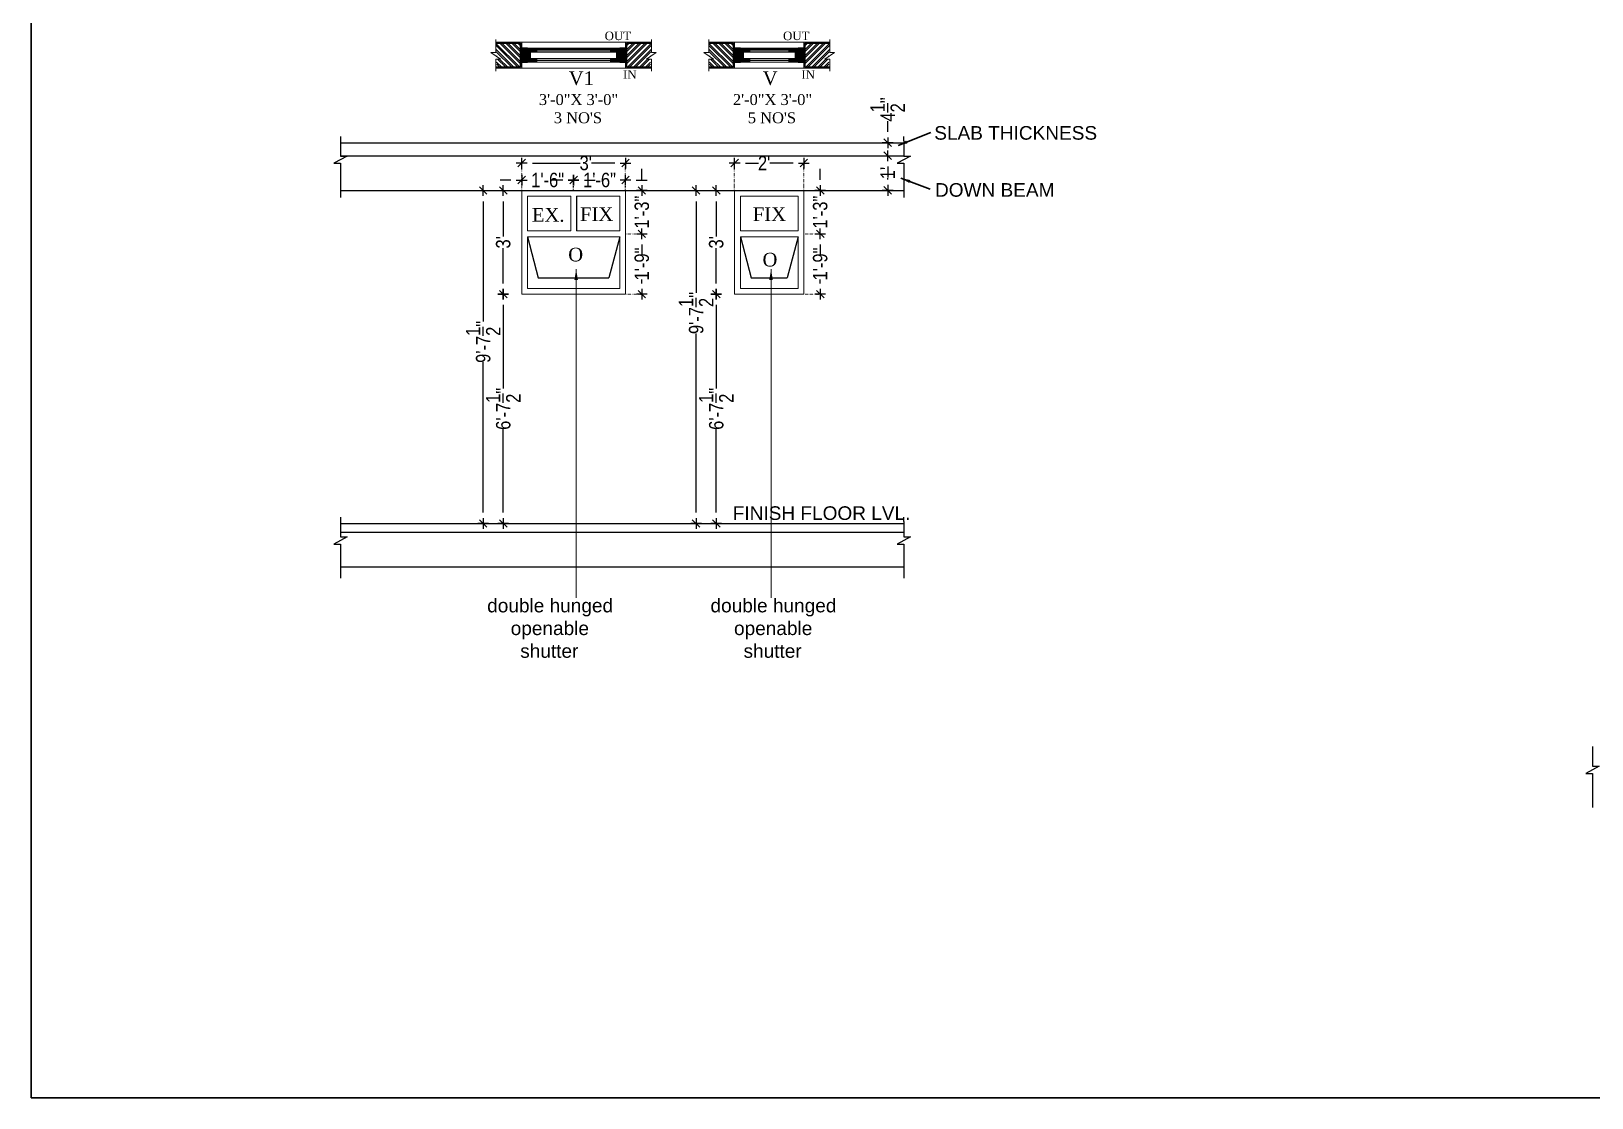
# Model space of a CAD drawing. Extents: x 187966 to 202201, y 659574 to 1343694.
# Drawn here: x 193077 to 193618, y 663831 to 664201 of the extents above; entities that cross this region are included whole.
import ezdxf
from ezdxf.lldxf.tags import DXFTag

# ---------------------------------------------------------------- set-up
doc = ezdxf.new("R2010")
doc.units = 0
doc.header["$MEASUREMENT"] = 0
doc.header["$PDMODE"] = 32
doc.linetypes.add('DOT2', pattern=[3.175, 0, -3.175])
for name, color, linetype, lineweight in [('A-Wall', 7, 'Continuous', 30), ('ar-DOOR-WOOD', 44, 'Continuous', 0), ('AR-TEXT', 163, 'Continuous', 9), ('dim.', 84, 'Continuous', 25), ('DOORS', 255, 'Continuous', 5), ('seal', 8, 'Continuous', 0), ('slab beam layout', 142, 'Continuous', 30), ('Text', 55, 'Continuous', 25), ('wall', 1, 'Continuous', 30), ('wall hatch', 253, 'Continuous', 13), ('windows', 255, 'Continuous', 0)]:
    doc.layers.add(name, color=color, linetype=linetype, lineweight=lineweight)
doc.styles.add('AA_03.50', font='ARIALN.TTF', dxfattribs={"height": 8})
doc.styles.add('AA_05.00', font='ARIALN.TTF', dxfattribs={"height": 5})
doc.styles.get("Standard").update_dxf_attribs({"font": 'stylu.ttf', "height": 7})
tags = doc.linetypes.add('DASHED2', pattern=[0.375, 0.25, -0.125]).pattern_tags.tags
tags[6:7] = [DXFTag(74, 4), DXFTag(75, 0), DXFTag(340, '0'), DXFTag(46, 1.0), DXFTag(50, 0.0), DXFTag(44, 0.0), DXFTag(45, 0.0)]
tags[4:5] = [DXFTag(74, 4), DXFTag(75, 0), DXFTag(340, '0'), DXFTag(46, 1.0), DXFTag(50, 0.0), DXFTag(44, 0.0), DXFTag(45, 0.0)]
doc.dimstyles.new('AA_03.50', dxfattribs={"dimtxt": 9, "dimasz": 3.25, "dimexe": 1.75, "dimexo": 3.375, "dimgap": 0.09, "dimtad": 0, "dimdec": 0, "dimzin": 3, "dimdsep": 46, "dimlunit": 4, "dimtxsty": 'AA_03.50', "dimblk": 'DOTSMALL', "dimcen": 0.09, "dimclre": 7, "dimadec": 0, "dimazin": 0, "dimtfac": 1, "dimtdec": 0, "dimtofl": 0, "dimtmove": 0, "dimatfit": 3, "dimfxl": 1, "dimtolj": 1, "dimtzin": 0, "dimlwd": -1, "dimarcsym": 0})
doc.dimstyles.new('AA_05.00', dxfattribs={"dimtxt": 5, "dimasz": 3.75, "dimexe": 0.18, "dimexo": 0.0625, "dimgap": 0.09, "dimtad": 0, "dimdec": 1, "dimzin": 0, "dimdsep": 46, "dimlunit": 4, "dimtxsty": 'AA_05.00', "dimblk": 'DIM ARROW', "dimcen": 0.09, "dimclrd": 9, "dimclre": 256, "dimadec": 0, "dimazin": 0, "dimtfac": 1, "dimtdec": 1, "dimtofl": 0, "dimtmove": 0, "dimatfit": 3, "dimfxl": 1, "dimtolj": 1, "dimtzin": 0, "dimlwd": -1, "dimarcsym": 0})

# ---------------------------------------------------------------- blocks, each defined once
blk = doc.blocks.new('DIM ARROW')
at = {"color": 3, "ltscale": 0.1}
for p, q in [((-0.5, 0), (0.5, 0)), ((-0.35, -0.35), (0.35, 0.35)), ((0, 0.5), (0, -0.5))]:
    blk.add_line(p, q, dxfattribs=at)
blk = doc.blocks.new('*D138')
at = {"layer": 'DEFPOINTS', "color": 0, "ltscale": 0.1, "transparency": 16777216}
for p in [(193246.94, 664154.78), (193246.94, 664145.27), (193282.95, 664145.27)]:
    blk.add_point(p, dxfattribs=at)
at = {"layer": 'dim.', "linetype": 'DOT2', "lineweight": -2, "ltscale": 0.1, "transparency": 16777216}
for p, q in [((193246.94, 664145.33), (193246.94, 664154.96)), ((193282.95, 664145.33), (193282.95, 664154.96))]:
    blk.add_line(p, q, dxfattribs=at)
at = {"layer": 'dim.', "color": 9, "ltscale": 0.1, "transparency": 16777216}
for p, q in [((193250.69, 664154.78), (193267.2, 664154.78)), ((193279.2, 664154.78), (193271.15, 664154.78))]:
    blk.add_line(p, q, dxfattribs=at)
at = {"layer": 'dim.', "color": 9, "ltscale": 0.1, "transparency": 16777216, "xscale": 3.75, "yscale": 3.75, "zscale": 3.75, "rotation": 180}
blk.add_blockref('DIM ARROW', (193246.94, 664154.78), dxfattribs=at)
at = {"layer": 'dim.', "color": 9, "ltscale": 0.1, "transparency": 16777216, "xscale": 3.75, "yscale": 3.75, "zscale": 3.75}
blk.add_blockref('DIM ARROW', (193282.95, 664154.78), dxfattribs=at)
at = {"layer": 'dim.', "color": 0, "ltscale": 0.1, "transparency": 16777216, "insert": (193269.17, 664154.78), "char_height": 5, "attachment_point": 5, "style": 'AA_05.00'}
blk.add_mtext("\\A1;3'", dxfattribs=at)
blk = doc.blocks.new('*D139')
at = {"layer": 'DEFPOINTS', "color": 0, "ltscale": 0.1, "transparency": 16777216}
for p in [(193240.55, 664109.33), (193240.55, 664109.33), (193240.55, 664029.83)]:
    blk.add_point(p, dxfattribs=at)
at = {"layer": 'dim.', "linetype": 'DOT2', "lineweight": -2, "ltscale": 0.1, "transparency": 16777216}
for p, q in [((193240.49, 664109.33), (193240.37, 664109.33)), ((193240.49, 664029.83), (193240.37, 664029.83))]:
    blk.add_line(p, q, dxfattribs=at)
at = {"layer": 'dim.', "color": 9, "ltscale": 0.1, "transparency": 16777216}
for p, q in [((193240.55, 664105.58), (193240.55, 664076.64)), ((193240.55, 664033.58), (193240.55, 664062.52))]:
    blk.add_line(p, q, dxfattribs=at)
at = {"layer": 'dim.', "color": 9, "ltscale": 0.1, "transparency": 16777216, "xscale": 3.75, "yscale": 3.75, "zscale": 3.75}
for p, rotation in [((193240.55, 664109.33), 90), ((193240.55, 664029.83), 270)]:
    blk.add_blockref('DIM ARROW', p, dxfattribs=dict(at, rotation=rotation))
at = {"layer": 'dim.', "color": 0, "ltscale": 0.1, "transparency": 16777216, "insert": (193240.55, 664069.58), "char_height": 5, "attachment_point": 5, "rotation": 90, "style": 'AA_05.00'}
blk.add_mtext('\\A1;6\'-7{\\H1.000000x;\\S1/2;}"', dxfattribs=at)
blk = doc.blocks.new('*D140')
at = {"layer": 'DEFPOINTS', "color": 0, "ltscale": 0.1, "transparency": 16777216}
for p in [(193240.55, 664145.27), (193240.55, 664145.27), (193240.55, 664109.33)]:
    blk.add_point(p, dxfattribs=at)
at = {"layer": 'dim.', "linetype": 'DOT2', "lineweight": -2, "ltscale": 0.1, "transparency": 16777216}
for p, q in [((193240.49, 664145.27), (193240.37, 664145.27)), ((193240.49, 664109.33), (193240.37, 664109.33))]:
    blk.add_line(p, q, dxfattribs=at)
at = {"layer": 'dim.', "color": 9, "ltscale": 0.1, "transparency": 16777216}
for p, q in [((193240.55, 664141.52), (193240.55, 664129.28)), ((193240.55, 664113.08), (193240.55, 664125.32))]:
    blk.add_line(p, q, dxfattribs=at)
at = {"layer": 'dim.', "color": 9, "ltscale": 0.1, "transparency": 16777216, "xscale": 3.75, "yscale": 3.75, "zscale": 3.75}
for p, rotation in [((193240.55, 664145.27), 90), ((193240.55, 664109.33), 270)]:
    blk.add_blockref('DIM ARROW', p, dxfattribs=dict(at, rotation=rotation))
at = {"layer": 'dim.', "color": 0, "ltscale": 0.1, "transparency": 16777216, "insert": (193240.55, 664127.3), "char_height": 5, "attachment_point": 5, "rotation": 90, "style": 'AA_05.00'}
blk.add_mtext("\\A1;3'", dxfattribs=at)
blk = doc.blocks.new('*D141')
at = {"layer": 'DEFPOINTS', "color": 0, "ltscale": 0.1, "transparency": 16777216}
for p in [(193233.58, 664145.27), (193233.58, 664029.83), (193233.58, 664029.83)]:
    blk.add_point(p, dxfattribs=at)
at = {"layer": 'dim.', "linetype": 'DOT2', "lineweight": -2, "ltscale": 0.1, "transparency": 16777216}
for p, q in [((193233.64, 664145.27), (193233.76, 664145.27)), ((193233.64, 664029.83), (193233.76, 664029.83))]:
    blk.add_line(p, q, dxfattribs=at)
at = {"layer": 'dim.', "color": 9, "ltscale": 0.1, "transparency": 16777216}
for p, q in [((193233.58, 664141.52), (193233.58, 664099.85)), ((193233.58, 664033.58), (193233.58, 664085.75))]:
    blk.add_line(p, q, dxfattribs=at)
at = {"layer": 'dim.', "color": 9, "ltscale": 0.1, "transparency": 16777216, "xscale": 3.75, "yscale": 3.75, "zscale": 3.75}
for p, rotation in [((193233.58, 664145.27), 90), ((193233.58, 664029.83), 270)]:
    blk.add_blockref('DIM ARROW', p, dxfattribs=dict(at, rotation=rotation))
at = {"layer": 'dim.', "color": 0, "ltscale": 0.1, "transparency": 16777216, "insert": (193233.58, 664092.8), "char_height": 5, "attachment_point": 5, "rotation": 90, "style": 'AA_05.00'}
blk.add_mtext('\\A1;9\'-7{\\H1.000000x;\\S1/2;}"', dxfattribs=at)
blk = doc.blocks.new('*D143')
at = {"layer": 'DEFPOINTS', "color": 0, "ltscale": 0.1, "transparency": 16777216}
for p in [(193282.95, 664145.27), (193282.95, 664130.27), (193288.62, 664130.27)]:
    blk.add_point(p, dxfattribs=at)
at = {"layer": 'dim.', "color": 9, "ltscale": 0.1, "transparency": 16777216}
for p, q in [((193288.62, 664149.02), (193288.62, 664152.77)), ((193288.62, 664126.52), (193288.62, 664122.77))]:
    blk.add_line(p, q, dxfattribs=at)
at = {"layer": 'dim.', "linetype": 'DOT2', "lineweight": -2, "ltscale": 0.1, "transparency": 16777216}
for p, q in [((193283.01, 664145.27), (193288.8, 664145.27)), ((193283.01, 664130.27), (193288.8, 664130.27))]:
    blk.add_line(p, q, dxfattribs=at)
at = {"layer": 'dim.', "color": 9, "ltscale": 0.1, "transparency": 16777216, "xscale": 3.75, "yscale": 3.75, "zscale": 3.75}
for p, rotation in [((193288.62, 664145.27), 270), ((193288.62, 664130.27), 90)]:
    blk.add_blockref('DIM ARROW', p, dxfattribs=dict(at, rotation=rotation))
at = {"layer": 'dim.', "color": 0, "ltscale": 0.1, "transparency": 16777216, "insert": (193288.62, 664137.77), "char_height": 5, "attachment_point": 5, "rotation": 90, "style": 'AA_05.00'}
blk.add_mtext('\\A1;1\'-3"', dxfattribs=at)
blk = doc.blocks.new('*D144')
at = {"layer": 'DEFPOINTS', "color": 0, "ltscale": 0.1, "transparency": 16777216}
for p in [(193282.95, 664130.27), (193282.95, 664109.33), (193288.62, 664109.33)]:
    blk.add_point(p, dxfattribs=at)
at = {"layer": 'dim.', "linetype": 'DOT2', "lineweight": -2, "ltscale": 0.1, "transparency": 16777216}
for p, q in [((193283.01, 664130.27), (193288.8, 664130.27)), ((193283.01, 664109.33), (193288.8, 664109.33))]:
    blk.add_line(p, q, dxfattribs=at)
at = {"layer": 'dim.', "color": 9, "ltscale": 0.1, "transparency": 16777216}
for p, q in [((193288.62, 664126.52), (193288.62, 664125.15)), ((193288.62, 664113.08), (193288.62, 664114.45))]:
    blk.add_line(p, q, dxfattribs=at)
at = {"layer": 'dim.', "color": 9, "ltscale": 0.1, "transparency": 16777216, "xscale": 3.75, "yscale": 3.75, "zscale": 3.75}
for p, rotation in [((193288.62, 664130.27), 90), ((193288.62, 664109.33), 270)]:
    blk.add_blockref('DIM ARROW', p, dxfattribs=dict(at, rotation=rotation))
at = {"layer": 'dim.', "color": 0, "ltscale": 0.1, "transparency": 16777216, "insert": (193288.62, 664119.8), "char_height": 5, "attachment_point": 5, "rotation": 90, "style": 'AA_05.00'}
blk.add_mtext('\\A1;1\'-9"', dxfattribs=at)
blk = doc.blocks.new('*D145')
at = {"layer": 'DEFPOINTS', "color": 0, "ltscale": 0.1, "transparency": 16777216}
for p in [(193246.94, 664145.27), (193264.94, 664148.89), (193264.94, 664145.27)]:
    blk.add_point(p, dxfattribs=at)
at = {"layer": 'dim.', "color": 9, "ltscale": 0.1, "transparency": 16777216}
for p, q in [((193243.19, 664148.89), (193239.44, 664148.89)), ((193268.69, 664148.89), (193272.44, 664148.89))]:
    blk.add_line(p, q, dxfattribs=at)
at = {"layer": 'dim.', "linetype": 'DOT2', "lineweight": -2, "ltscale": 0.1, "transparency": 16777216}
for p, q in [((193246.94, 664145.33), (193246.94, 664149.07)), ((193264.94, 664145.33), (193264.94, 664149.07))]:
    blk.add_line(p, q, dxfattribs=at)
at = {"layer": 'dim.', "color": 9, "ltscale": 0.1, "transparency": 16777216, "xscale": 3.75, "yscale": 3.75, "zscale": 3.75}
blk.add_blockref('DIM ARROW', (193246.94, 664148.89), dxfattribs=at)
at = {"layer": 'dim.', "color": 9, "ltscale": 0.1, "transparency": 16777216, "xscale": 3.75, "yscale": 3.75, "zscale": 3.75, "rotation": 180}
blk.add_blockref('DIM ARROW', (193264.94, 664148.89), dxfattribs=at)
at = {"layer": 'dim.', "color": 0, "ltscale": 0.1, "transparency": 16777216, "insert": (193255.94, 664148.89), "char_height": 5, "attachment_point": 5, "style": 'AA_05.00'}
blk.add_mtext('\\A1;1\'-6"', dxfattribs=at)
blk = doc.blocks.new('*D146')
at = {"layer": 'DEFPOINTS', "color": 0, "ltscale": 0.1, "transparency": 16777216}
for p in [(193264.94, 664145.33), (193282.95, 664148.89), (193282.95, 664145.33)]:
    blk.add_point(p, dxfattribs=at)
at = {"layer": 'dim.', "color": 9, "ltscale": 0.1, "transparency": 16777216}
for p, q in [((193261.19, 664148.89), (193257.44, 664148.89)), ((193286.7, 664148.89), (193290.45, 664148.89))]:
    blk.add_line(p, q, dxfattribs=at)
at = {"layer": 'dim.', "linetype": 'DOT2', "lineweight": -2, "ltscale": 0.1, "transparency": 16777216}
for p, q in [((193264.94, 664145.39), (193264.94, 664149.07)), ((193282.95, 664145.39), (193282.95, 664149.07))]:
    blk.add_line(p, q, dxfattribs=at)
at = {"layer": 'dim.', "color": 9, "ltscale": 0.1, "transparency": 16777216, "xscale": 3.75, "yscale": 3.75, "zscale": 3.75}
blk.add_blockref('DIM ARROW', (193264.94, 664148.89), dxfattribs=at)
at = {"layer": 'dim.', "color": 9, "ltscale": 0.1, "transparency": 16777216, "xscale": 3.75, "yscale": 3.75, "zscale": 3.75, "rotation": 180}
blk.add_blockref('DIM ARROW', (193282.95, 664148.89), dxfattribs=at)
at = {"layer": 'dim.', "color": 0, "ltscale": 0.1, "transparency": 16777216, "insert": (193273.94, 664148.89), "char_height": 5, "attachment_point": 5, "style": 'AA_05.00'}
blk.add_mtext('\\A1;1\'-6"', dxfattribs=at)
blk = doc.blocks.new('*D147')
at = {"layer": 'DEFPOINTS', "color": 0, "ltscale": 0.1, "transparency": 16777216}
for p in [(193320.8, 664154.78), (193320.8, 664145.27), (193344.8, 664145.27)]:
    blk.add_point(p, dxfattribs=at)
at = {"layer": 'dim.', "linetype": 'DOT2', "lineweight": -2, "ltscale": 0.1, "transparency": 16777216}
for p, q in [((193320.8, 664145.33), (193320.8, 664154.96)), ((193344.8, 664145.33), (193344.8, 664154.96))]:
    blk.add_line(p, q, dxfattribs=at)
at = {"layer": 'dim.', "color": 9, "ltscale": 0.1, "transparency": 16777216}
for p, q in [((193324.55, 664154.78), (193329.02, 664154.78)), ((193341.05, 664154.78), (193333.04, 664154.78))]:
    blk.add_line(p, q, dxfattribs=at)
at = {"layer": 'dim.', "color": 9, "ltscale": 0.1, "transparency": 16777216, "xscale": 3.75, "yscale": 3.75, "zscale": 3.75, "rotation": 180}
blk.add_blockref('DIM ARROW', (193320.8, 664154.78), dxfattribs=at)
at = {"layer": 'dim.', "color": 9, "ltscale": 0.1, "transparency": 16777216, "xscale": 3.75, "yscale": 3.75, "zscale": 3.75}
blk.add_blockref('DIM ARROW', (193344.8, 664154.78), dxfattribs=at)
at = {"layer": 'dim.', "color": 0, "ltscale": 0.1, "transparency": 16777216, "insert": (193331.03, 664154.78), "char_height": 5, "attachment_point": 5, "style": 'AA_05.00'}
blk.add_mtext("\\A1;2'", dxfattribs=at)
blk = doc.blocks.new('*D148')
at = {"layer": 'DEFPOINTS', "color": 0, "ltscale": 0.1, "transparency": 16777216}
for p in [(193314.42, 664109.33), (193314.42, 664109.33), (193314.42, 664029.83)]:
    blk.add_point(p, dxfattribs=at)
at = {"layer": 'dim.', "linetype": 'DOT2', "lineweight": -2, "ltscale": 0.1, "transparency": 16777216}
for p, q in [((193314.35, 664109.33), (193314.24, 664109.33)), ((193314.35, 664029.83), (193314.24, 664029.83))]:
    blk.add_line(p, q, dxfattribs=at)
at = {"layer": 'dim.', "color": 9, "ltscale": 0.1, "transparency": 16777216}
for p, q in [((193314.42, 664105.58), (193314.42, 664076.64)), ((193314.42, 664033.58), (193314.42, 664062.52))]:
    blk.add_line(p, q, dxfattribs=at)
at = {"layer": 'dim.', "color": 9, "ltscale": 0.1, "transparency": 16777216, "xscale": 3.75, "yscale": 3.75, "zscale": 3.75}
for p, rotation in [((193314.42, 664109.33), 90), ((193314.42, 664029.83), 270)]:
    blk.add_blockref('DIM ARROW', p, dxfattribs=dict(at, rotation=rotation))
at = {"layer": 'dim.', "color": 0, "ltscale": 0.1, "transparency": 16777216, "insert": (193314.42, 664069.58), "char_height": 5, "attachment_point": 5, "rotation": 90, "style": 'AA_05.00'}
blk.add_mtext('\\A1;6\'-7{\\H1.000000x;\\S1/2;}"', dxfattribs=at)
blk = doc.blocks.new('*D149')
at = {"layer": 'DEFPOINTS', "color": 0, "ltscale": 0.1, "transparency": 16777216}
for p in [(193314.42, 664145.27), (193314.42, 664145.27), (193314.42, 664109.33)]:
    blk.add_point(p, dxfattribs=at)
at = {"layer": 'dim.', "linetype": 'DOT2', "lineweight": -2, "ltscale": 0.1, "transparency": 16777216}
for p, q in [((193314.35, 664145.27), (193314.24, 664145.27)), ((193314.35, 664109.33), (193314.24, 664109.33))]:
    blk.add_line(p, q, dxfattribs=at)
at = {"layer": 'dim.', "color": 9, "ltscale": 0.1, "transparency": 16777216}
for p, q in [((193314.42, 664141.52), (193314.42, 664129.28)), ((193314.42, 664113.08), (193314.42, 664125.32))]:
    blk.add_line(p, q, dxfattribs=at)
at = {"layer": 'dim.', "color": 9, "ltscale": 0.1, "transparency": 16777216, "xscale": 3.75, "yscale": 3.75, "zscale": 3.75}
for p, rotation in [((193314.42, 664145.27), 90), ((193314.42, 664109.33), 270)]:
    blk.add_blockref('DIM ARROW', p, dxfattribs=dict(at, rotation=rotation))
at = {"layer": 'dim.', "color": 0, "ltscale": 0.1, "transparency": 16777216, "insert": (193314.42, 664127.3), "char_height": 5, "attachment_point": 5, "rotation": 90, "style": 'AA_05.00'}
blk.add_mtext("\\A1;3'", dxfattribs=at)
blk = doc.blocks.new('*D150')
at = {"layer": 'DEFPOINTS', "color": 0, "ltscale": 0.1, "transparency": 16777216}
for p in [(193307.44, 664145.27), (193307.44, 664029.83), (193307.44, 664029.83)]:
    blk.add_point(p, dxfattribs=at)
at = {"layer": 'dim.', "linetype": 'DOT2', "lineweight": -2, "ltscale": 0.1, "transparency": 16777216}
for p, q in [((193307.5, 664145.27), (193307.62, 664145.27)), ((193307.5, 664029.83), (193307.62, 664029.83))]:
    blk.add_line(p, q, dxfattribs=at)
at = {"layer": 'dim.', "color": 9, "ltscale": 0.1, "transparency": 16777216}
for p, q in [((193307.44, 664141.52), (193307.44, 664109.85)), ((193307.44, 664033.58), (193307.44, 664095.75))]:
    blk.add_line(p, q, dxfattribs=at)
at = {"layer": 'dim.', "color": 9, "ltscale": 0.1, "transparency": 16777216, "xscale": 3.75, "yscale": 3.75, "zscale": 3.75}
for p, rotation in [((193307.44, 664145.27), 90), ((193307.44, 664029.83), 270)]:
    blk.add_blockref('DIM ARROW', p, dxfattribs=dict(at, rotation=rotation))
at = {"layer": 'dim.', "color": 0, "ltscale": 0.1, "transparency": 16777216, "insert": (193307.44, 664102.8), "char_height": 5, "attachment_point": 5, "rotation": 90, "style": 'AA_05.00'}
blk.add_mtext('\\A1;9\'-7{\\H1.000000x;\\S1/2;}"', dxfattribs=at)
blk = doc.blocks.new('*D152')
at = {"layer": 'DEFPOINTS', "color": 0, "ltscale": 0.1, "transparency": 16777216}
for p in [(193344.8, 664145.27), (193344.8, 664130.27), (193350.48, 664130.27)]:
    blk.add_point(p, dxfattribs=at)
at = {"layer": 'dim.', "color": 9, "ltscale": 0.1, "transparency": 16777216}
for p, q in [((193350.48, 664149.02), (193350.48, 664152.77)), ((193350.48, 664126.52), (193350.48, 664122.77))]:
    blk.add_line(p, q, dxfattribs=at)
at = {"layer": 'dim.', "linetype": 'DOT2', "lineweight": -2, "ltscale": 0.1, "transparency": 16777216}
for p, q in [((193344.87, 664145.27), (193350.66, 664145.27)), ((193344.87, 664130.27), (193350.66, 664130.27))]:
    blk.add_line(p, q, dxfattribs=at)
at = {"layer": 'dim.', "color": 9, "ltscale": 0.1, "transparency": 16777216, "xscale": 3.75, "yscale": 3.75, "zscale": 3.75}
for p, rotation in [((193350.48, 664145.27), 270), ((193350.48, 664130.27), 90)]:
    blk.add_blockref('DIM ARROW', p, dxfattribs=dict(at, rotation=rotation))
at = {"layer": 'dim.', "color": 0, "ltscale": 0.1, "transparency": 16777216, "insert": (193350.48, 664137.77), "char_height": 5, "attachment_point": 5, "rotation": 90, "style": 'AA_05.00'}
blk.add_mtext('\\A1;1\'-3"', dxfattribs=at)
blk = doc.blocks.new('*D153')
at = {"layer": 'DEFPOINTS', "color": 0, "ltscale": 0.1, "transparency": 16777216}
for p in [(193344.8, 664130.27), (193344.8, 664109.33), (193350.48, 664109.33)]:
    blk.add_point(p, dxfattribs=at)
at = {"layer": 'dim.', "linetype": 'DOT2', "lineweight": -2, "ltscale": 0.1, "transparency": 16777216}
for p, q in [((193344.87, 664130.27), (193350.66, 664130.27)), ((193344.87, 664109.33), (193350.66, 664109.33))]:
    blk.add_line(p, q, dxfattribs=at)
at = {"layer": 'dim.', "color": 9, "ltscale": 0.1, "transparency": 16777216}
for p, q in [((193350.48, 664126.52), (193350.48, 664125.15)), ((193350.48, 664113.08), (193350.48, 664114.45))]:
    blk.add_line(p, q, dxfattribs=at)
at = {"layer": 'dim.', "color": 9, "ltscale": 0.1, "transparency": 16777216, "xscale": 3.75, "yscale": 3.75, "zscale": 3.75}
for p, rotation in [((193350.48, 664130.27), 90), ((193350.48, 664109.33), 270)]:
    blk.add_blockref('DIM ARROW', p, dxfattribs=dict(at, rotation=rotation))
at = {"layer": 'dim.', "color": 0, "ltscale": 0.1, "transparency": 16777216, "insert": (193350.48, 664119.8), "char_height": 5, "attachment_point": 5, "rotation": 90, "style": 'AA_05.00'}
blk.add_mtext('\\A1;1\'-9"', dxfattribs=at)
blk = doc.blocks.new('*D170')
at = {"layer": 'DEFPOINTS', "color": 0, "ltscale": 0.1, "transparency": 16777216}
for p in [(193372.06, 664157.33), (193372.06, 664145.33), (193373.88, 664145.33)]:
    blk.add_point(p, dxfattribs=at)
at = {"layer": 'dim.', "linetype": 'DOT2', "lineweight": -2, "ltscale": 0.1, "transparency": 16777216}
for p, q in [((193372.13, 664157.33), (193374.06, 664157.33)), ((193372.13, 664145.33), (193374.06, 664145.33))]:
    blk.add_line(p, q, dxfattribs=at)
at = {"layer": 'dim.', "color": 9, "ltscale": 0.1, "transparency": 16777216}
for p, q in [((193373.88, 664153.58), (193373.88, 664153.11)), ((193373.88, 664149.08), (193373.88, 664149.55))]:
    blk.add_line(p, q, dxfattribs=at)
at = {"layer": 'dim.', "color": 9, "ltscale": 0.1, "transparency": 16777216, "xscale": 3.75, "yscale": 3.75, "zscale": 3.75}
for p, rotation in [((193373.88, 664157.33), 90), ((193373.88, 664145.33), 270)]:
    blk.add_blockref('DIM ARROW', p, dxfattribs=dict(at, rotation=rotation))
at = {"layer": 'dim.', "color": 0, "ltscale": 0.1, "transparency": 16777216, "insert": (193373.88, 664151.33), "char_height": 5, "attachment_point": 5, "rotation": 90, "style": 'AA_05.00'}
blk.add_mtext("\\A1;1'", dxfattribs=at)
blk = doc.blocks.new('*D171')
at = {"layer": 'DEFPOINTS', "color": 0, "ltscale": 0.1, "transparency": 16777216}
for p in [(193370.96, 664161.83), (193373.88, 664161.83), (193370.96, 664157.33)]:
    blk.add_point(p, dxfattribs=at)
at = {"layer": 'dim.', "color": 9, "ltscale": 0.1, "transparency": 16777216}
for p, q in [((193373.88, 664165.58), (193373.88, 664169.33)), ((193373.88, 664153.58), (193373.88, 664149.83))]:
    blk.add_line(p, q, dxfattribs=at)
at = {"layer": 'dim.', "linetype": 'DOT2', "lineweight": -2, "ltscale": 0.1, "transparency": 16777216}
for p, q in [((193371.02, 664161.83), (193374.06, 664161.83)), ((193371.02, 664157.33), (193374.06, 664157.33))]:
    blk.add_line(p, q, dxfattribs=at)
at = {"layer": 'dim.', "color": 9, "ltscale": 0.1, "transparency": 16777216, "xscale": 3.75, "yscale": 3.75, "zscale": 3.75}
for p, rotation in [((193373.88, 664161.83), 270), ((193373.88, 664157.33), 90)]:
    blk.add_blockref('DIM ARROW', p, dxfattribs=dict(at, rotation=rotation))
at = {"layer": 'dim.', "color": 0, "ltscale": 0.1, "transparency": 16777216, "insert": (193373.88, 664173.37), "char_height": 5, "attachment_point": 5, "rotation": 90, "style": 'AA_05.00'}
blk.add_mtext('\\A1;4{\\H1.000000x;\\S1/2;}"', dxfattribs=at)
blk = doc.blocks.new('_DotSmall')
at = {"color": 0, "linetype": 'ByBlock', "const_width": 0.5}
blk.add_lwpolyline([(-0.0625, 0, 1), (0.0625, 0, 1)], format="xyb", close=True, dxfattribs=at)

msp = doc.modelspace()

# ---------------------------------------------------------------- hatches: boundary and pattern name
at = {"layer": 'ar-DOOR-WOOD'}
h = msp.add_hatch(dxfattribs=at)
h.set_pattern_fill('ANSI35', color=256, scale=1.968504, angle=180, style=0)
h.set_pattern_definition([(135, (416661.3236, 668376.58978), (0.3479856207, 0.3479856207), []), (135, (416660.9756, 668376.58978), (0.3479856207, 0.3479856207), [0.6151574803, -0.1230314961, 0, -0.1230314961])])
h.paths.add_polyline_path([(193246.95, 664189.72), (193248.91, 664189.72), (193248.91, 664191.1), (193249.9, 664191.1), (193249.9, 664193.26), (193248.91, 664193.26), (193248.91, 664194.64), (193246.95, 664194.64)])
h = msp.add_hatch(dxfattribs=at)
h.set_pattern_fill('ANSI35', color=256, scale=1.968504, style=0)
h.set_pattern_definition([(45, (-30145.5224, 668376.58978), (-0.3479856207, 0.3479856207), []), (45, (-30145.17443, 668376.58978), (-0.3479856207, 0.3479856207), [0.6151574803, -0.1230314961, 0, -0.1230314961])])
h.paths.add_polyline_path([(193249.23, 664194.54), (193249.23, 664193.4), (193252.18, 664193.4), (193252.18, 664193.97), (193252.18, 664194.21), (193252.18, 664194.54)])
h = msp.add_hatch(dxfattribs=at)
h.set_pattern_fill('ANSI35', color=256, scale=1.968504, angle=180, style=0)
h.set_pattern_definition([(135, (416675.41413, 668376.58978), (0.3479856207, 0.3479856207), []), (135, (416675.06615, 668376.58978), (0.3479856207, 0.3479856207), [0.6151574803, -0.1230314961, 0, -0.1230314961])])
h.paths.add_polyline_path([(193280.66, 664194.54), (193280.66, 664193.4), (193277.71, 664193.4), (193277.71, 664193.97), (193277.71, 664194.21), (193277.71, 664194.54)])
h = msp.add_hatch(dxfattribs=at)
h.set_pattern_fill('ANSI35', color=256, scale=1.968504, angle=180, style=0)
h.set_pattern_definition([(135, (416661.3274, 668376.58978), (0.3479856207, 0.3479856207), []), (135, (416660.9794, 668376.58978), (0.3479856207, 0.3479856207), [0.6151574803, -0.1230314961, 0, -0.1230314961])])
h.paths.add_polyline_path([(193282.95, 664189.72), (193280.98, 664189.72), (193280.98, 664191.1), (193279.99, 664191.1), (193279.99, 664193.26), (193280.98, 664193.26), (193280.98, 664194.64), (193282.95, 664194.64)])
h = msp.add_hatch(dxfattribs=at)
h.set_pattern_fill('ANSI35', color=256, scale=1.968504, angle=180, style=0)
h.set_pattern_definition([(135, (416735.1859, 668376.58978), (0.3479856207, 0.3479856207), []), (135, (416734.83793, 668376.58978), (0.3479856207, 0.3479856207), [0.6151574803, -0.1230314961, 0, -0.1230314961])])
h.paths.add_polyline_path([(193320.81, 664189.72), (193322.78, 664189.72), (193322.78, 664191.1), (193323.76, 664191.1), (193323.76, 664193.26), (193322.78, 664193.26), (193322.78, 664194.64), (193320.81, 664194.64)])
h = msp.add_hatch(dxfattribs=at)
h.set_pattern_fill('ANSI35', color=256, scale=1.968504, style=0)
h.set_pattern_definition([(45, (-30071.6601, 668376.58978), (-0.3479856207, 0.3479856207), []), (45, (-30071.3121, 668376.58978), (-0.3479856207, 0.3479856207), [0.6151574803, -0.1230314961, 0, -0.1230314961])])
h.paths.add_polyline_path([(193323.09, 664194.54), (193323.09, 664193.4), (193326.04, 664193.4), (193326.04, 664193.97), (193326.04, 664194.21), (193326.04, 664194.54)])
h = msp.add_hatch(dxfattribs=at)
h.set_pattern_fill('ANSI35', color=256, scale=1.968504, angle=180, style=0)
h.set_pattern_definition([(135, (416737.27265, 668376.58978), (0.3479856207, 0.3479856207), []), (135, (416736.92466, 668376.58978), (0.3479856207, 0.3479856207), [0.6151574803, -0.1230314961, 0, -0.1230314961])])
h.paths.add_polyline_path([(193342.52, 664194.54), (193342.52, 664193.4), (193339.57, 664193.4), (193339.57, 664193.97), (193339.57, 664194.21), (193339.57, 664194.54)])
h = msp.add_hatch(dxfattribs=at)
h.set_pattern_fill('ANSI35', color=256, scale=1.968504, angle=180, style=0)
h.set_pattern_definition([(135, (416723.1859, 668376.58978), (0.3479856207, 0.3479856207), []), (135, (416722.83793, 668376.58978), (0.3479856207, 0.3479856207), [0.6151574803, -0.1230314961, 0, -0.1230314961])])
h.paths.add_polyline_path([(193344.8, 664189.72), (193342.84, 664189.72), (193342.84, 664191.1), (193341.85, 664191.1), (193341.85, 664193.26), (193342.84, 664193.26), (193342.84, 664194.64), (193344.8, 664194.64)])
h = msp.add_hatch(dxfattribs=at)
h.set_pattern_fill('ANSI35', color=256, scale=1.968504, style=0)
h.set_pattern_definition([(315, (-30145.5224, 660007.77347), (-0.3479856207, -0.3479856207), []), (315, (-30145.17443, 660007.77347), (-0.3479856207, -0.3479856207), [0.6151574803, -0.1230314961, 0, -0.1230314961])])
h.paths.add_polyline_path([(193249.23, 664189.82), (193249.23, 664190.96), (193252.18, 664190.96), (193252.18, 664190.39), (193252.18, 664190.15), (193252.18, 664189.82)])
h = msp.add_hatch(dxfattribs=at)
h.set_pattern_fill('ANSI35', color=256, scale=1.968504, angle=180, style=0)
h.set_pattern_definition([(225, (416675.41413, 660007.77347), (0.3479856207, -0.3479856207), []), (225, (416675.06615, 660007.77347), (0.3479856207, -0.3479856207), [0.6151574803, -0.1230314961, 0, -0.1230314961])])
h.paths.add_polyline_path([(193280.66, 664189.82), (193280.66, 664190.96), (193277.71, 664190.96), (193277.71, 664190.39), (193277.71, 664190.15), (193277.71, 664189.82)])
h = msp.add_hatch(dxfattribs=at)
h.set_pattern_fill('ANSI35', color=256, scale=1.968504, style=0)
h.set_pattern_definition([(315, (-30071.6601, 660007.77347), (-0.3479856207, -0.3479856207), []), (315, (-30071.3121, 660007.77347), (-0.3479856207, -0.3479856207), [0.6151574803, -0.1230314961, 0, -0.1230314961])])
h.paths.add_polyline_path([(193323.09, 664189.82), (193323.09, 664190.96), (193326.04, 664190.96), (193326.04, 664190.39), (193326.04, 664190.15), (193326.04, 664189.82)])
h = msp.add_hatch(dxfattribs=at)
h.set_pattern_fill('ANSI35', color=256, scale=1.968504, angle=180, style=0)
h.set_pattern_definition([(225, (416737.27265, 660007.77347), (0.3479856207, -0.3479856207), []), (225, (416736.92466, 660007.77347), (0.3479856207, -0.3479856207), [0.6151574803, -0.1230314961, 0, -0.1230314961])])
h.paths.add_polyline_path([(193342.52, 664189.82), (193342.52, 664190.96), (193339.57, 664190.96), (193339.57, 664190.39), (193339.57, 664190.15), (193339.57, 664189.82)])
at = {"layer": 'wall hatch'}
h = msp.add_hatch(dxfattribs=at)
h.set_pattern_fill('ANSI32', color=256, scale=3.937008, style=0)
h.set_pattern_definition([(135, (418116.9134, 668378.2433), (1.043956862, 1.043956862), []), (135, (418116.2175, 668378.2433), (1.043956862, 1.043956862), [])])
h.paths.add_polyline_path([(193239.63, 664190.87), (193238.18, 664191.87), (193238.02, 664196.32), (193246.55, 664196.32), (193246.55, 664188.05), (193238.31, 664188.05), (193238.21, 664190.87), (193238.73, 664190.87)])
h = msp.add_hatch(dxfattribs=at)
h.set_pattern_fill('ANSI32', color=256, scale=3.937008, style=0)
h.set_pattern_definition([(45, (-31587.0217, 668378.2433), (-1.043956862, 1.043956862), []), (45, (-31586.3257, 668378.2433), (-1.043956862, 1.043956862), [])])
h.paths.add_polyline_path([(193290.26, 664190.87), (193291.72, 664191.87), (193291.87, 664196.32), (193283.34, 664196.32), (193283.34, 664188.05), (193291.58, 664188.05), (193291.68, 664190.87), (193291.16, 664190.87)])
h = msp.add_hatch(dxfattribs=at)
h.set_pattern_fill('ANSI32', color=256, scale=3.937008, style=0)
h.set_pattern_definition([(135, (418190.7758, 668378.2433), (1.043956862, 1.043956862), []), (135, (418190.0798, 668378.2433), (1.043956862, 1.043956862), [])])
h.paths.add_polyline_path([(193313.49, 664190.87), (193312.04, 664191.87), (193311.88, 664196.32), (193320.41, 664196.32), (193320.41, 664188.05), (193312.17, 664188.05), (193312.07, 664190.87), (193312.6, 664190.87)])
h = msp.add_hatch(dxfattribs=at)
h.set_pattern_fill('ANSI32', color=256, scale=3.937008, style=0)
h.set_pattern_definition([(45, (-31525.1632, 668378.2433), (-1.043956862, 1.043956862), []), (45, (-31524.4672, 668378.2433), (-1.043956862, 1.043956862), [])])
h.paths.add_polyline_path([(193352.12, 664190.87), (193353.57, 664191.87), (193353.73, 664196.32), (193345.2, 664196.32), (193345.2, 664188.05), (193353.44, 664188.05), (193353.54, 664190.87), (193353.02, 664190.87)])

# ---------------------------------------------------------------- linework, layer by layer
at = {"layer": 'A-Wall'}
msp.add_lwpolyline([(193076.85, 664504.47), (194699.74, 664504.47), (194699.74, 663830.69), (193076.85, 663830.69)], close=True, dxfattribs=at)
at = {"layer": 'ar-DOOR-WOOD'}
for p, q in [((193248.91, 664194.64), (193280.98, 664194.64)), ((193249.9, 664193.26), (193280.23, 664193.26)), ((193322.78, 664194.64), (193342.84, 664194.64)), ((193323.76, 664193.26), (193342.09, 664193.26)), ((193248.91, 664189.72), (193280.98, 664189.72)), ((193280.23, 664191.1), (193249.9, 664191.1)), ((193252.18, 664190.39), (193277.71, 664190.39)), ((193322.78, 664189.72), (193342.84, 664189.72)), ((193342.09, 664191.1), (193323.76, 664191.1)), ((193326.04, 664190.39), (193339.57, 664190.39))]:
    msp.add_line(p, q, dxfattribs=at)
at = {"layer": 'ar-DOOR-WOOD', "color": 4}
for p, q in [((193252.18, 664194.21), (193277.71, 664194.21)), ((193252.18, 664193.97), (193277.71, 664193.97)), ((193326.04, 664194.21), (193339.57, 664194.21)), ((193326.04, 664193.97), (193339.57, 664193.97))]:
    msp.add_line(p, q, dxfattribs=at)
at = {"layer": 'DOORS', "linetype": 'DASHED2', "lineweight": -2, "ltscale": 5}
msp.add_line((193265.94, 664143.27), (193265.94, 664131.27), dxfattribs=at)
at = {"layer": 'seal', "lineweight": 25, "ltscale": 0.005}
for p, q in [((193184.12, 664161.83), (193379.49, 664161.83)), ((193184.12, 664157.33), (193379.49, 664157.33)), ((193184.12, 664145.33), (193379.49, 664145.33)), ((193184.12, 664029.83), (193379.49, 664029.83))]:
    msp.add_line(p, q, dxfattribs=at)
at = {"layer": 'slab beam layout', "lineweight": 25, "ltscale": 0.005}
msp.add_line((193184.12, 664026.83), (193379.49, 664026.83), dxfattribs=at)
at = {"layer": 'Text', "linetype": 'DASHED2', "lineweight": -2, "ltscale": 5}
for p, q in [((193248.94, 664129.27), (193252.7, 664114.96)), ((193280.95, 664129.27), (193277.19, 664114.96)), ((193322.8, 664129.27), (193326.56, 664114.96)), ((193342.8, 664129.27), (193339.05, 664114.96)), ((193252.7, 664114.96), (193277.19, 664114.96)), ((193326.56, 664114.96), (193339.05, 664114.96))]:
    msp.add_line(p, q, dxfattribs=at)
at = {"layer": 'wall', "lineweight": 5}
for p, q in [((193237.95, 664193.18), (193236.27, 664193.18)), ((193236.27, 664193.18), (193239.63, 664190.87)), ((193237.95, 664197.61), (193237.95, 664193.18)), ((193237.95, 664196.71), (193246.95, 664196.71)), ((193246.95, 664196.71), (193282.95, 664196.71)), ((193246.95, 664196.71), (193246.95, 664187.65)), ((193249.23, 664194.54), (193280.66, 664194.54)), ((193249.23, 664194.54), (193249.23, 664193.4)), ((193280.66, 664193.4), (193249.23, 664193.4)), ((193252.18, 664194.54), (193252.18, 664193.4)), ((193277.71, 664194.54), (193277.71, 664193.4)), ((193280.66, 664194.54), (193280.66, 664193.4)), ((193291.94, 664196.71), (193282.95, 664196.71)), ((193282.95, 664196.71), (193282.95, 664187.65)), ((193293.62, 664193.18), (193290.26, 664190.87)), ((193291.94, 664197.61), (193291.94, 664193.18)), ((193291.94, 664193.18), (193293.62, 664193.18)), ((193311.81, 664193.18), (193310.13, 664193.18)), ((193310.13, 664193.18), (193313.49, 664190.87)), ((193311.81, 664197.61), (193311.81, 664193.18)), ((193311.81, 664196.71), (193320.81, 664196.71)), ((193320.81, 664196.71), (193344.8, 664196.71)), ((193320.81, 664196.71), (193320.81, 664187.65)), ((193323.09, 664194.54), (193342.52, 664194.54)), ((193323.09, 664194.54), (193323.09, 664193.4)), ((193342.52, 664193.4), (193323.09, 664193.4)), ((193326.04, 664194.54), (193326.04, 664193.4)), ((193339.57, 664194.54), (193339.57, 664193.4)), ((193342.52, 664194.54), (193342.52, 664193.4)), ((193353.8, 664196.71), (193344.8, 664196.71)), ((193344.8, 664196.71), (193344.8, 664187.65)), ((193355.48, 664193.18), (193352.12, 664190.87)), ((193353.8, 664197.61), (193353.8, 664193.18)), ((193353.8, 664193.18), (193355.48, 664193.18)), ((193237.95, 664190.87), (193237.95, 664186.65)), ((193239.63, 664190.87), (193237.95, 664190.87)), ((193246.95, 664187.65), (193237.95, 664187.65)), ((193246.95, 664187.65), (193282.95, 664187.65)), ((193280.66, 664190.96), (193249.23, 664190.96)), ((193249.23, 664189.82), (193249.23, 664190.96)), ((193249.23, 664189.82), (193280.66, 664189.82)), ((193252.18, 664189.82), (193252.18, 664190.96)), ((193277.71, 664189.82), (193277.71, 664190.96)), ((193280.66, 664189.82), (193280.66, 664190.96)), ((193282.95, 664187.65), (193291.94, 664187.65)), ((193290.26, 664190.87), (193291.94, 664190.87)), ((193291.94, 664190.87), (193291.94, 664186.65)), ((193311.81, 664190.87), (193311.81, 664186.65)), ((193313.49, 664190.87), (193311.81, 664190.87)), ((193320.81, 664187.65), (193311.81, 664187.65)), ((193320.81, 664187.65), (193344.8, 664187.65)), ((193342.52, 664190.96), (193323.09, 664190.96)), ((193323.09, 664189.82), (193323.09, 664190.96)), ((193323.09, 664189.82), (193342.52, 664189.82)), ((193326.04, 664189.82), (193326.04, 664190.96)), ((193339.57, 664189.82), (193339.57, 664190.96)), ((193342.52, 664189.82), (193342.52, 664190.96)), ((193344.8, 664187.65), (193353.8, 664187.65)), ((193352.12, 664190.87), (193353.8, 664190.87)), ((193353.8, 664190.87), (193353.8, 664186.65))]:
    msp.add_line(p, q, dxfattribs=at)
at = {"layer": 'wall'}
for p, q in [((193237.95, 664196.32), (193246.55, 664196.32)), ((193246.55, 664188.05), (193246.55, 664196.32)), ((193246.95, 664194.64), (193248.91, 664194.64)), ((193246.95, 664194.64), (193246.95, 664189.72)), ((193248.91, 664194.64), (193248.91, 664193.26)), ((193248.91, 664193.26), (193249.9, 664193.26)), ((193249.9, 664193.26), (193249.9, 664191.1)), ((193279.99, 664193.26), (193279.99, 664191.1)), ((193280.98, 664193.26), (193279.99, 664193.26)), ((193282.95, 664194.64), (193280.98, 664194.64)), ((193280.98, 664194.64), (193280.98, 664193.26)), ((193282.95, 664194.64), (193282.95, 664189.72)), ((193291.94, 664196.32), (193283.34, 664196.32)), ((193283.34, 664188.05), (193283.34, 664196.32)), ((193311.81, 664196.32), (193320.41, 664196.32)), ((193320.41, 664188.05), (193320.41, 664196.32)), ((193320.81, 664194.64), (193322.78, 664194.64)), ((193320.81, 664194.64), (193320.81, 664189.72)), ((193322.78, 664194.64), (193322.78, 664193.26)), ((193322.78, 664193.26), (193323.76, 664193.26)), ((193323.76, 664193.26), (193323.76, 664191.1)), ((193341.85, 664193.26), (193341.85, 664191.1)), ((193342.84, 664193.26), (193341.85, 664193.26)), ((193344.8, 664194.64), (193342.84, 664194.64)), ((193342.84, 664194.64), (193342.84, 664193.26)), ((193344.8, 664194.64), (193344.8, 664189.72)), ((193353.8, 664196.32), (193345.2, 664196.32)), ((193345.2, 664188.05), (193345.2, 664196.32)), ((193246.55, 664188.05), (193237.95, 664188.05)), ((193246.95, 664189.72), (193248.91, 664189.72)), ((193248.91, 664191.1), (193249.9, 664191.1)), ((193248.91, 664191.1), (193248.91, 664189.72)), ((193280.98, 664191.1), (193279.99, 664191.1)), ((193280.98, 664191.1), (193280.98, 664189.72)), ((193282.95, 664189.72), (193280.98, 664189.72)), ((193283.34, 664188.05), (193291.94, 664188.05)), ((193320.41, 664188.05), (193311.81, 664188.05)), ((193320.81, 664189.72), (193322.78, 664189.72)), ((193322.78, 664191.1), (193323.76, 664191.1)), ((193322.78, 664191.1), (193322.78, 664189.72)), ((193342.84, 664191.1), (193341.85, 664191.1)), ((193342.84, 664191.1), (193342.84, 664189.72)), ((193344.8, 664189.72), (193342.84, 664189.72)), ((193345.2, 664188.05), (193353.8, 664188.05))]:
    msp.add_line(p, q, dxfattribs=at)
at = {"layer": 'wall', "lineweight": 25, "ltscale": 0.005}
for p, q in [((193379.49, 664162.48), (193379.49, 664164.04)), ((193379.49, 664162.48), (193379.49, 664157.18)), ((193381.84, 664157.18), (193377.15, 664154.7)), ((193379.49, 664157.18), (193381.84, 664157.18)), ((193379.49, 664157.18), (193381.84, 664157.18)), ((193377.15, 664154.7), (193379.49, 664154.7)), ((193379.49, 664154.7), (193379.49, 664147.48)), ((193379.49, 664147.48), (193379.49, 664142.81)), ((193379.49, 664030.48), (193379.49, 664032.04)), ((193379.49, 664030.48), (193379.49, 664025.18)), ((193381.84, 664025.18), (193377.15, 664022.7)), ((193379.49, 664025.18), (193381.84, 664025.18)), ((193379.49, 664025.18), (193381.84, 664025.18)), ((193377.15, 664022.7), (193379.49, 664022.7)), ((193379.49, 664022.7), (193379.49, 664015.48)), ((193184.12, 664014.83), (193379.49, 664014.83)), ((193379.49, 664015.48), (193379.49, 664010.81))]:
    msp.add_line(p, q, dxfattribs=at)
for points in [[(193184.12, 664164.04), (193184.12, 664157.18), (193186.47, 664157.18), (193181.77, 664154.7), (193184.12, 664154.7), (193184.12, 664142.81)], [(193184.12, 664032.04), (193184.12, 664025.18), (193186.47, 664025.18), (193181.77, 664022.7), (193184.12, 664022.7), (193184.12, 664010.81)], [(193618.33, 663952.52), (193618.33, 663945.66), (193620.67, 663945.66), (193615.98, 663943.18), (193618.33, 663943.18), (193618.33, 663931.29)]]:
    msp.add_lwpolyline(points, dxfattribs=at)
at = {"layer": 'windows'}
for p, q in [((193246.94, 664145.27), (193282.95, 664145.27)), ((193246.94, 664145.27), (193246.94, 664109.33)), ((193282.95, 664145.27), (193282.95, 664109.33)), ((193320.8, 664145.27), (193344.8, 664145.27)), ((193320.8, 664145.27), (193320.8, 664109.33)), ((193344.8, 664145.27), (193344.8, 664109.33)), ((193248.94, 664143.27), (193263.94, 664143.27)), ((193248.94, 664143.27), (193248.94, 664131.27)), ((193263.94, 664143.27), (193263.94, 664131.27)), ((193265.94, 664143.27), (193280.95, 664143.27)), ((193265.94, 664143.27), (193265.94, 664131.27)), ((193280.95, 664143.27), (193280.95, 664131.27)), ((193322.8, 664143.27), (193342.8, 664143.27)), ((193322.8, 664143.27), (193322.8, 664131.27)), ((193342.8, 664143.27), (193342.8, 664131.27)), ((193248.94, 664131.27), (193263.94, 664131.27)), ((193248.94, 664129.27), (193248.94, 664111.33)), ((193248.94, 664129.27), (193280.95, 664129.27)), ((193265.94, 664131.27), (193280.95, 664131.27)), ((193280.95, 664129.27), (193280.95, 664111.33)), ((193322.8, 664131.27), (193342.8, 664131.27)), ((193322.8, 664129.27), (193322.8, 664111.33)), ((193322.8, 664129.27), (193342.8, 664129.27)), ((193342.8, 664129.27), (193342.8, 664111.33)), ((193246.94, 664109.33), (193282.95, 664109.33)), ((193248.94, 664111.33), (193280.95, 664111.33)), ((193320.8, 664109.33), (193344.8, 664109.33)), ((193322.8, 664111.33), (193342.8, 664111.33))]:
    msp.add_line(p, q, dxfattribs=at)

# ---------------------------------------------------------------- texts
at = {"layer": 'AR-TEXT', "char_height": 4.7244, "attachment_point": 1}
for s, insert, width in [('\\pi9.965;{\\fTimes New Roman|b0|i0|c0|p18; V1\\P\\pi1.382;\\H0.8x;3\'-0"X 3\'-0"\\P\\pi6.561;3 NO\'S}', (193251.53, 664186.57, -19463.01), 50.7821), ('\\A1;\\pi9.965;{\\fTimes New Roman|b0|i0|c0|p18; V\\P\\pi1.382;\\H0.8x;2\'-0"X 3\'-0"\\P\\pi6.561;5 NO\'S}', (193318.81, 664186.57, -19463.01), 40.2783), ('\\pi6.489;{\\fArial|b0|i0|c0|p34;SLAB THICKNESS}', (193383.54, 664167.62), 73.4767), ('\\pi6.489;{\\fArial|b0|i0|c0|p34;DOWN BEAM}', (193383.8, 664147.84), 73.4767), ('\\pi6.4889;{\\fArial|b0|i0|c0|p34;FINISH FLOOR LVL.}', (193313.66, 664035.78), 73.4767), ('\\pi5.5793;{\\fArial|b0|i0|c0|p34;double hunged \\P\\pi13.733;openable \\P\\pi17.034;shutter }', (193229.4, 664003.73), 54.1327), ('\\pi5.5793;{\\fArial|b0|i0|c0|p34;double hunged \\P\\pi13.733;openable \\P\\pi17.034;shutter }', (193306.85, 664003.73), 54.1327)]:
    msp.add_mtext(s, dxfattribs=dict(at, insert=insert, width=width))
at = {"layer": 'Text', "char_height": 5.9055, "width": 1.4334, "attachment_point": 3}
for s, insert in [('{\\fTimes New Roman|b0|i0|c0|p18;\\H0.5x;OUT}', (193284.89, 664200.38)), ('{\\fTimes New Roman|b0|i0|c0|p18;\\H0.5x;OUT}', (193346.75, 664200.38)), ('{\\fTimes New Roman|b0|i0|c0|p18;\\H0.5x;IN}', (193286.8, 664186.98)), ('{\\fTimes New Roman|b0|i0|c0|p18;\\H0.5x;IN}', (193348.66, 664186.98))]:
    msp.add_mtext(s, dxfattribs=dict(at, insert=insert))
at = {"layer": 'Text', "ltscale": 5, "char_height": 4.7343, "width": 5.4871, "attachment_point": 9}
for s, insert in [('\\A1;{\\fTimes New Roman|b0|i0|c0|p18;EX.}', (193261.81, 664134.36)), ('\\A1;{\\fTimes New Roman|b0|i0|c0|p18;FIX}', (193278.7, 664134.72)), ('\\A1;{\\fTimes New Roman|b0|i0|c0|p18;FIX}', (193338.62, 664134.72)), ('\\A1;{\\fTimes New Roman|b0|i0|c0|p18;O}', (193268.25, 664120.63)), ('\\A1;{\\fTimes New Roman|b0|i0|c0|p18;O}', (193335.63, 664118.88))]:
    msp.add_mtext(s, dxfattribs=dict(at, insert=insert))

# ---------------------------------------------------------------- dimensions: what is measured, and where the dimension line sits
at = {"layer": 'dim.', "ltscale": 0.1}
for base, p1, p2, picture, middle in [((193373.88, 664161.83), (193370.96, 664157.33), (193370.96, 664161.83), '*D171', (193373.88, 664173.37)), ((193373.88, 664145.33), (193372.06, 664157.33), (193372.06, 664145.33), '*D170', (193373.88, 664151.33)), ((193288.62, 664130.27), (193282.95, 664145.27), (193282.95, 664130.27), '*D143', (193288.62, 664137.77)), ((193350.48, 664130.27), (193344.8, 664145.27), (193344.8, 664130.27), '*D152', (193350.48, 664137.77)), ((193240.55, 664145.27), (193240.55, 664109.33), (193240.55, 664145.27), '*D140', (193240.55, 664127.3)), ((193314.42, 664145.27), (193314.42, 664109.33), (193314.42, 664145.27), '*D149', (193314.42, 664127.3)), ((193288.62, 664109.33), (193282.95, 664130.27), (193282.95, 664109.33), '*D144', (193288.62, 664119.8)), ((193350.48, 664109.33), (193344.8, 664130.27), (193344.8, 664109.33), '*D153', (193350.48, 664119.8)), ((193240.55, 664109.33), (193240.55, 664029.83), (193240.55, 664109.33), '*D139', (193240.55, 664069.58)), ((193314.42, 664109.33), (193314.42, 664029.83), (193314.42, 664109.33), '*D148', (193314.42, 664069.58))]:
    dim = msp.add_linear_dim(base=base, p1=p1, p2=p2, angle=90, dimstyle='AA_05.00', dxfattribs=at)
    dim.commit()
    dim.dimension.update_dxf_attribs({"geometry": picture, "text_midpoint": middle})
for base, p1, p2, picture, middle in [((193246.94, 664154.78), (193282.95, 664145.27), (193246.94, 664145.27), '*D138', (193269.17, 664154.78)), ((193320.8, 664154.78), (193344.8, 664145.27), (193320.8, 664145.27), '*D147', (193331.03, 664154.78))]:
    dim = msp.add_linear_dim(base=base, p1=p1, p2=p2, dimstyle='AA_05.00', dxfattribs=at)
    dim.commit()
    dim.dimension.update_dxf_attribs({"geometry": picture, "text_midpoint": middle, "dimtype": 160})
for base, p1, p2, picture, middle in [((193264.94, 664148.89), (193246.94, 664145.27), (193264.94, 664145.27), '*D145', (193255.94, 664148.89)), ((193282.95, 664148.89), (193264.94, 664145.33), (193282.95, 664145.33), '*D146', (193273.94, 664148.89))]:
    dim = msp.add_linear_dim(base=base, p1=p1, p2=p2, dimstyle='AA_05.00', dxfattribs=at)
    dim.commit()
    dim.dimension.update_dxf_attribs({"geometry": picture, "text_midpoint": middle})
for base, p1, p2, picture, middle in [((193233.58, 664029.83), (193233.58, 664145.27), (193233.58, 664029.83), '*D141', (193233.58, 664092.8)), ((193307.44, 664029.83), (193307.44, 664145.27), (193307.44, 664029.83), '*D150', (193307.44, 664102.8))]:
    dim = msp.add_linear_dim(base=base, p1=p1, p2=p2, angle=90, dimstyle='AA_05.00', dxfattribs=at)
    dim.commit()
    dim.dimension.update_dxf_attribs({"geometry": picture, "text_midpoint": middle, "dimtype": 160})

# ---------------------------------------------------------------- leaders
at = {"layer": 'A-Wall'}
for points in [[(193377.52, 664160.92), (193388.79, 664165.37)], [(193378.47, 664149.56), (193388.65, 664145.74)]]:
    msp.add_leader(points, dimstyle='AA_03.50', override={"dimtxt": 8, "dimgap": 0.09, "dimtad": 0, "dimdec": 1, "dimtdec": 1, "dimfxl": 0.1}, dxfattribs=at)
at = {"layer": 'windows', "linetype": 'DASHED2', "lineweight": -2, "ltscale": 5}
for points in [[(193265.84, 664117.97), (193265.84, 664004.01)], [(193333.43, 664117.97), (193333.43, 664004.01)]]:
    msp.add_leader(points, dimstyle='AA_05.00', dxfattribs=at)

doc.saveas('drawing.dxf')
